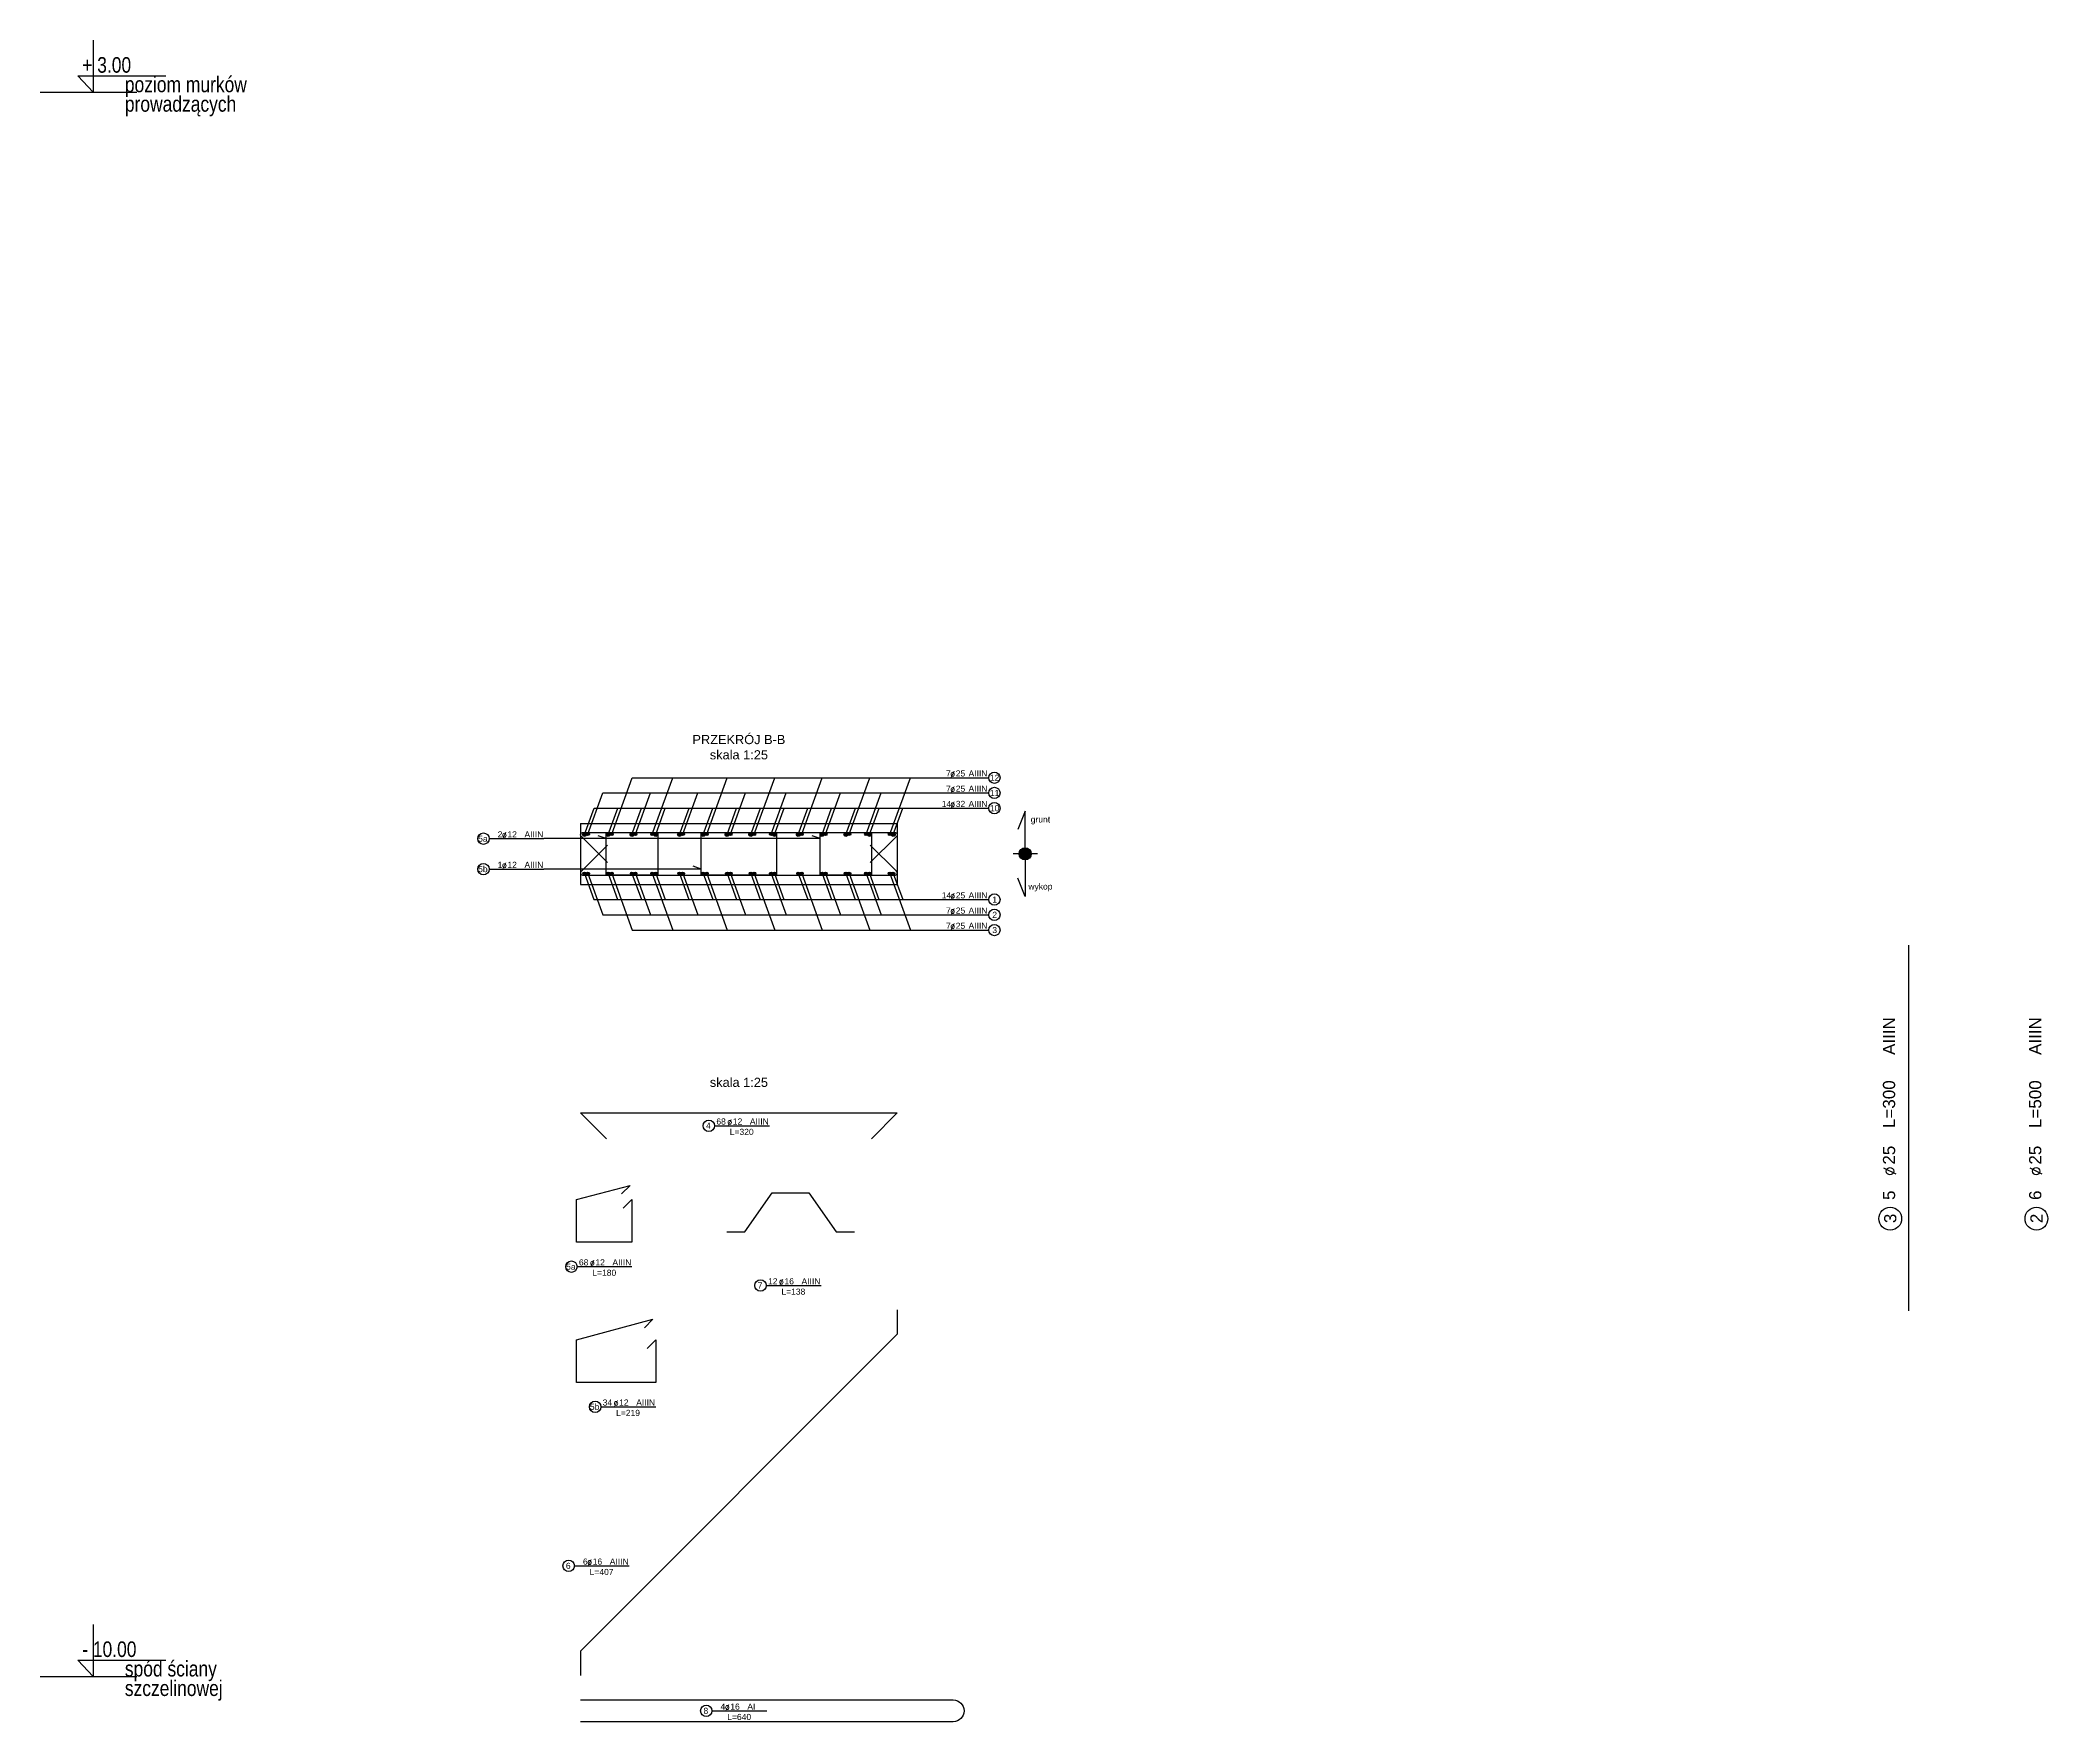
# Model space of a CAD drawing. Extents: x -5033 to 9347, y -17890 to -2362.
# Drawn here: x 536 to 2184, y -15797 to -14417 of the extents above; entities that cross this region are included whole.
import ezdxf
from ezdxf.enums import TextEntityAlignment as Align

# ---------------------------------------------------------------- set-up
doc = ezdxf.new("R2010")
doc.units = 0
doc.header["$MEASUREMENT"] = 0
for name, color, linetype in [('__SOL-KOTY_WYSOKOSCIOWE', 4, 'CONTINUOUS'), ('__SOL-OPISY', 4, 'CONTINUOUS'), ('__SOL-WIDOK', 4, 'CONTINUOUS'), ('__SOL-ZBROJENIE', 3, 'CONTINUOUS')]:
    doc.layers.add(name, color=color, linetype=linetype)
doc.styles.add('ARIAL', font='arial.ttf', dxfattribs={"height": 2.5})
doc.styles.add('SIMPLEX', font='SIMPLEX.SHX', dxfattribs={"width": 0.8})
doc.styles.get("Standard").update_dxf_attribs({"font": 'arial.ttf'})

# ---------------------------------------------------------------- blocks, each defined once
blk = doc.blocks.new('KOTA')
at = {"layer": '__SOL-KOTY_WYSOKOSCIOWE'}
for p, q in [((0, 33.4), (0, 0)), ((-34, 0), (28, 0)), ((0, 0), (-9.9, 10.4)), ((-9.9, 10.4), (46.5, 10.4))]:
    blk.add_line(p, q, dxfattribs=at)
at = {"layer": '__SOL-KOTY_WYSOKOSCIOWE', "style": 'ARIAL', "width": 0.8}
blk.add_attdef('RZEDNA', (500.5, 15.9), '', height=10.4, dxfattribs=at)
blk = doc.blocks.new('OPIS_PRAWY')
at = {"layer": '__SOL-OPISY'}
blk.add_line((0, 0), (90, 0), dxfattribs=at)
blk.add_circle((99.4, 0), 9.36, dxfattribs=at)
at = {"layer": '__SOL-OPISY', "style": 'SIMPLEX', "width": 0.9}
blk.add_text(' %%c ', height=10, dxfattribs=at).set_placement((20.9, 0.5))
at = {"layer": '__SOL-OPISY', "style": 'ARIAL', "width": 0.8}
blk.add_attdef('ILOSC', text='', height=10, dxfattribs=at).set_placement((27.1, 0.1), align=Align.RIGHT)
for tag, p in [('SREDNICA', (35.4, 0.1)), ('STAL', (58.4, 0.5))]:
    blk.add_attdef(tag, p, '', height=10, dxfattribs=at)
for tag, p in [('NUMER', (99.4, 0)), ('DLUGOSC', (52.8, -6.1))]:
    blk.add_attdef(tag, text='', height=10, dxfattribs=at).set_placement(p, align=Align.MIDDLE)
blk = doc.blocks.new('OPIS_LEWY')
at = {"layer": '__SOL-OPISY'}
blk.add_line((-90, 0), (0, 0), dxfattribs=at)
blk.add_circle((-99.4, 0), 9.36, dxfattribs=at)
at = {"layer": '__SOL-OPISY', "style": 'SIMPLEX', "width": 0.9}
blk.add_text(' %%c ', height=10, dxfattribs=at).set_placement((-75, 0.5))
at = {"layer": '__SOL-OPISY', "style": 'ARIAL', "width": 0.8}
for tag, p in [('NUMER', (-99.4, 0)), ('DLUGOSC', (-58.9, -6.6))]:
    blk.add_attdef(tag, text='', height=10, dxfattribs=at).set_placement(p, align=Align.MIDDLE)
blk.add_attdef('ILOSC', text='', height=10, dxfattribs=at).set_placement((-74, 0.1), align=Align.RIGHT)
for tag, p in [('SREDNICA', (-65.8, 0.1)), ('STAL', (-42.7, 0.3))]:
    blk.add_attdef(tag, p, '', height=10, dxfattribs=at)
blk = doc.blocks.new('OPIS_PRET_BEZ_LINII')
at = {"layer": '__SOL-OPISY'}
blk.add_circle((25.7, 0), 9.36, dxfattribs=at)
at = {"layer": '__SOL-OPISY', "style": 'SIMPLEX', "width": 0.9}
blk.add_text(' %%c ', height=10, dxfattribs=at).set_placement((64.7, -4.8), align=Align.CENTER)
at = {"layer": '__SOL-OPISY', "style": 'ARIAL', "width": 0.8}
blk.add_attdef('NUMER', text='', height=10, dxfattribs=at).set_placement((25.7, 0), align=Align.MIDDLE)
blk.add_attdef('ILOSC', text='', height=10, dxfattribs=at).set_placement((56.9, -5.1), align=Align.RIGHT)
for tag, p in [('SREDNICA', (71, -5.1)), ('DLUGOSC', (95.1, -5.2)), ('STAL', (144.7, -5.2))]:
    blk.add_attdef(tag, p, '', height=10, dxfattribs=at)

msp = doc.modelspace()

# ---------------------------------------------------------------- hatches: boundary and pattern name
at = {"layer": '__SOL-OPISY'}
msp.add_hatch(color=256, dxfattribs=at).paths.add_polyline_path([(1350, -15085, 1), (1340, -15085, 1)])
at = {"layer": '__SOL-ZBROJENIE'}
for points in [[(984.85, -15069.1, 1), (981.65, -15069.1, 1)], [(987.35, -15068.8, 1), (984.85, -15068.8, 1)], [(1004.35, -15069.1, 1), (1001.15, -15069.1, 1)], [(1006.85, -15068.8, 1), (1004.35, -15068.8, 1)], [(1023.85, -15069.1, 1), (1020.65, -15069.1, 1)], [(1026.35, -15068.8, 1), (1023.85, -15068.8, 1)], [(1040.15, -15068.8, 1), (1037.65, -15068.8, 1)], [(1043.35, -15069.1, 1), (1040.15, -15069.1, 1)], [(1062.85, -15069.1, 1), (1059.65, -15069.1, 1)], [(1065.35, -15068.8, 1), (1062.85, -15068.8, 1)], [(1082.35, -15069.1, 1), (1079.15, -15069.1, 1)], [(1084.85, -15068.8, 1), (1082.35, -15068.8, 1)], [(1101.85, -15069.1, 1), (1098.65, -15069.1, 1)], [(1104.35, -15068.8, 1), (1101.85, -15068.8, 1)], [(1121.35, -15069.1, 1), (1118.15, -15069.1, 1)], [(1123.85, -15068.8, 1), (1121.35, -15068.8, 1)], [(1137.65, -15068.8, 1), (1135.15, -15068.8, 1)], [(1140.85, -15069.1, 1), (1137.65, -15069.1, 1)], [(1160.35, -15069.1, 1), (1157.15, -15069.1, 1)], [(1162.85, -15068.8, 1), (1160.35, -15068.8, 1)], [(1179.85, -15069.1, 1), (1176.65, -15069.1, 1)], [(1182.35, -15068.8, 1), (1179.85, -15068.8, 1)], [(1199.35, -15069.1, 1), (1196.15, -15069.1, 1)], [(1201.85, -15068.8, 1), (1199.35, -15068.8, 1)], [(1215.65, -15068.8, 1), (1213.15, -15068.8, 1)], [(1218.85, -15069.1, 1), (1215.65, -15069.1, 1)], [(1235.15, -15068.8, 1), (1232.65, -15068.8, 1)], [(1238.35, -15069.1, 1), (1235.15, -15069.1, 1)], [(984.5, -15101.2, 1), (982, -15101.2, 1)], [(987.35, -15101.2, 1), (984.85, -15101.2, 1)], [(1004, -15101.2, 1), (1001.5, -15101.2, 1)], [(1006.85, -15101.2, 1), (1004.35, -15101.2, 1)], [(1023.5, -15101.2, 1), (1021, -15101.2, 1)], [(1026.35, -15101.2, 1), (1023.85, -15101.2, 1)], [(1040.15, -15101.2, 1), (1037.65, -15101.2, 1)], [(1043, -15101.2, 1), (1040.5, -15101.2, 1)], [(1062.5, -15101.2, 1), (1060, -15101.2, 1)], [(1065.35, -15101.2, 1), (1062.85, -15101.2, 1)], [(1082, -15101.2, 1), (1079.5, -15101.2, 1)], [(1084.85, -15101.2, 1), (1082.35, -15101.2, 1)], [(1101.5, -15101.2, 1), (1099, -15101.2, 1)], [(1104.35, -15101.2, 1), (1101.85, -15101.2, 1)], [(1121, -15101.2, 1), (1118.5, -15101.2, 1)], [(1123.85, -15101.2, 1), (1121.35, -15101.2, 1)], [(1137.65, -15101.2, 1), (1135.15, -15101.2, 1)], [(1140.5, -15101.2, 1), (1138, -15101.2, 1)], [(1160, -15101.2, 1), (1157.5, -15101.2, 1)], [(1162.85, -15101.2, 1), (1160.35, -15101.2, 1)], [(1179.5, -15101.2, 1), (1177, -15101.2, 1)], [(1182.35, -15101.2, 1), (1179.85, -15101.2, 1)], [(1199, -15101.2, 1), (1196.5, -15101.2, 1)], [(1201.85, -15101.2, 1), (1199.35, -15101.2, 1)], [(1215.65, -15101.2, 1), (1213.15, -15101.2, 1)], [(1218.5, -15101.2, 1), (1216, -15101.2, 1)], [(1235.15, -15101.2, 1), (1232.65, -15101.2, 1)], [(1238, -15101.2, 1), (1235.5, -15101.2, 1)]]:
    msp.add_hatch(color=256, dxfattribs=at).paths.add_polyline_path(points)

# ---------------------------------------------------------------- linework, layer by layer
at = {"layer": '__SOL-OPISY'}
for p, q in [((1005.6, -15068.8), (1022.43, -15022.5)), ((1022.43, -15022.5), (1270, -15022.5)), ((1038.9, -15068.8), (1055.73, -15022.5)), ((1083.6, -15068.8), (1100.43, -15022.5)), ((1122.6, -15068.8), (1139.43, -15022.5)), ((1161.6, -15068.8), (1178.43, -15022.5)), ((1200.6, -15068.8), (1217.43, -15022.5)), ((1233.9, -15068.8), (1250.73, -15022.5)), ((986.1, -15068.8), (998.38, -15035)), ((998.38, -15035), (1270, -15035)), ((1025.1, -15068.8), (1037.38, -15035)), ((1064.1, -15068.8), (1076.38, -15035)), ((1103.1, -15068.8), (1115.38, -15035)), ((1136.4, -15068.8), (1148.68, -15035)), ((1181.1, -15068.8), (1193.38, -15035)), ((1214.4, -15068.8), (1226.68, -15035)), ((983.25, -15069.1), (991.11, -15047.5)), ((991.11, -15047.5), (1270, -15047.5)), ((1002.75, -15069.1), (1010.61, -15047.5)), ((1022.25, -15069.1), (1030.11, -15047.5)), ((1041.75, -15069.1), (1049.61, -15047.5)), ((1061.25, -15069.1), (1069.11, -15047.5)), ((1080.75, -15069.1), (1088.61, -15047.5)), ((1100.25, -15069.1), (1108.11, -15047.5)), ((1119.75, -15069.1), (1127.61, -15047.5)), ((1139.25, -15069.1), (1147.11, -15047.5)), ((1158.75, -15069.1), (1166.61, -15047.5)), ((1178.25, -15069.1), (1186.11, -15047.5)), ((1197.75, -15069.1), (1205.61, -15047.5)), ((1217.25, -15069.1), (1225.11, -15047.5)), ((1236.75, -15069.1), (1244.61, -15047.5)), ((1345, -15050), (1339, -15065)), ((1345, -15085), (1345, -15050)), ((1176.65, -15072.5), (950, -15072.5)), ((1001.15, -15072.5), (994.57, -15070.1)), ((1176.65, -15072.5), (1170.07, -15070.1)), ((1355, -15085), (1335, -15085)), ((1345, -15085), (1345, -15120)), ((1079.15, -15097.5), (950, -15097.5)), ((983.25, -15101.2), (990.98, -15122.5)), ((986.1, -15101.2), (998.38, -15135)), ((1002.75, -15101.2), (1010.48, -15122.5)), ((1005.6, -15101.2), (1022.43, -15147.5)), ((1022.25, -15101.2), (1029.98, -15122.5)), ((1025.1, -15101.2), (1037.38, -15135)), ((1038.9, -15101.2), (1055.73, -15147.5)), ((1041.75, -15101.2), (1049.48, -15122.5)), ((1061.25, -15101.2), (1068.98, -15122.5)), ((1064.1, -15101.2), (1076.38, -15135)), ((1079.15, -15097.5), (1072.57, -15095.1)), ((1080.75, -15101.2), (1088.48, -15122.5)), ((1083.6, -15101.2), (1100.43, -15147.5)), ((1100.25, -15101.2), (1107.98, -15122.5)), ((1103.1, -15101.2), (1115.38, -15135)), ((1119.75, -15101.2), (1127.48, -15122.5)), ((1122.6, -15101.2), (1139.43, -15147.5)), ((1136.4, -15101.2), (1148.68, -15135)), ((1139.25, -15101.2), (1146.98, -15122.5)), ((1158.75, -15101.2), (1166.48, -15122.5)), ((1161.6, -15101.2), (1178.43, -15147.5)), ((1178.25, -15101.2), (1185.98, -15122.5)), ((1181.1, -15101.2), (1193.38, -15135)), ((1197.75, -15101.2), (1205.48, -15122.5)), ((1200.6, -15101.2), (1217.43, -15147.5)), ((1214.4, -15101.2), (1226.68, -15135)), ((1217.25, -15101.2), (1224.98, -15122.5)), ((1233.9, -15101.2), (1250.73, -15147.5)), ((1236.75, -15101.2), (1244.48, -15122.5)), ((1345, -15120), (1339, -15105)), ((990.98, -15122.5), (1270, -15122.5)), ((998.38, -15135), (1270, -15135)), ((1022.43, -15147.5), (1270, -15147.5))]:
    msp.add_line(p, q, dxfattribs=at)
msp.add_circle((1345, -15085), 5, dxfattribs=at)
at = {"layer": '__SOL-WIDOK'}
for p, q in [((980, -15060), (980, -15110)), ((980, -15060), (1240, -15060)), ((1240, -15060), (1240, -15110)), ((980, -15110), (1240, -15110))]:
    msp.add_line(p, q, dxfattribs=at)
at = {"layer": '__SOL-ZBROJENIE'}
msp.add_line((2070, -15160), (2070, -15460), dxfattribs=at)
for points in [[(1002.21, -15092.2), (981, -15071, -0.7), (981.5, -15067.5), (1238.5, -15067.5, -0.7), (1239, -15071), (1217.79, -15092.2)], [(1002.21, -15092.2), (981, -15071, -0.7), (981.5, -15067.5), (1238.5, -15067.5, -0.7), (1239, -15071), (1217.79, -15092.2)], [(1002.21, -15077.8), (981, -15099, 0.7), (981.5, -15102.5), (1238.5, -15102.5, 0.7), (1239, -15099), (1217.79, -15077.8)], [(1002.21, -15077.8), (981, -15099, 0.7), (981.5, -15102.5), (1238.5, -15102.5, 0.7), (1239, -15099), (1217.79, -15077.8)], [(980, -15779.2), (1285.86, -15779.2, -1), (1285.86, -15797.2), (980, -15797.2)]]:
    msp.add_lwpolyline(points, format="xyb", dxfattribs=at)
for points in [[(1001.65, -15067.5), (1042.85, -15067.5, -0.414214), (1043.35, -15068), (1043.35, -15102, -0.414214), (1042.85, -15102.5), (1001.65, -15102.5, -0.414214), (1001.15, -15102), (1001.15, -15068, -0.414214)], [(1079.65, -15067.5), (1140.35, -15067.5, -0.414214), (1140.85, -15068), (1140.85, -15102, -0.414214), (1140.35, -15102.5), (1079.65, -15102.5, -0.414214), (1079.15, -15102), (1079.15, -15068, -0.414214)], [(1177.15, -15067.5), (1218.35, -15067.5, -0.414214), (1218.85, -15068), (1218.85, -15102, -0.414214), (1218.35, -15102.5), (1177.15, -15102.5, -0.414214), (1176.65, -15102), (1176.65, -15068, -0.414214)]]:
    msp.add_lwpolyline(points, format="xyb", close=True, dxfattribs=at)
for points in [[(1001.21, -15318.7), (980, -15297.5), (1240, -15297.5), (1218.79, -15318.7)], [(1015.13, -15375.8), (1022.2, -15368.7), (1022.2, -15403.7), (976.8, -15403.7), (976.8, -15368.7), (1020.65, -15357), (1013.58, -15364)], [(1100, -15395.2), (1115, -15395.2), (1137.41, -15363.2), (1167.41, -15363.2), (1189.81, -15395.2), (1204.81, -15395.2)], [(1034.63, -15490.8), (1041.7, -15483.7), (1041.7, -15518.7), (976.8, -15518.7), (976.8, -15483.7), (1039.49, -15466.9), (1032.42, -15474)], [(1240, -15459.2), (1240, -15479.2), (980, -15739.2), (980, -15759.2)]]:
    msp.add_lwpolyline(points, dxfattribs=at)
for centre, radius in [((983.25, -15069.1), 1.6), ((986.1, -15068.8), 1.25), ((1002.75, -15069.1), 1.6), ((1005.6, -15068.8), 1.25), ((1022.25, -15069.1), 1.6), ((1025.1, -15068.8), 1.25), ((1038.9, -15068.8), 1.25), ((1041.75, -15069.1), 1.6), ((1061.25, -15069.1), 1.6), ((1064.1, -15068.8), 1.25), ((1080.75, -15069.1), 1.6), ((1083.6, -15068.8), 1.25), ((1100.25, -15069.1), 1.6), ((1103.1, -15068.8), 1.25), ((1119.75, -15069.1), 1.6), ((1122.6, -15068.8), 1.25), ((1136.4, -15068.8), 1.25), ((1139.25, -15069.1), 1.6), ((1158.75, -15069.1), 1.6), ((1161.6, -15068.8), 1.25), ((1178.25, -15069.1), 1.6), ((1181.1, -15068.8), 1.25), ((1197.75, -15069.1), 1.6), ((1200.6, -15068.8), 1.25), ((1214.4, -15068.8), 1.25), ((1217.25, -15069.1), 1.6), ((1233.9, -15068.8), 1.25), ((1236.75, -15069.1), 1.6), ((983.25, -15101.2), 1.25), ((986.1, -15101.2), 1.25), ((1002.75, -15101.2), 1.25), ((1005.6, -15101.2), 1.25), ((1022.25, -15101.2), 1.25), ((1025.1, -15101.2), 1.25), ((1038.9, -15101.2), 1.25), ((1041.75, -15101.2), 1.25), ((1061.25, -15101.2), 1.25), ((1064.1, -15101.2), 1.25), ((1080.75, -15101.2), 1.25), ((1083.6, -15101.2), 1.25), ((1100.25, -15101.2), 1.25), ((1103.1, -15101.2), 1.25), ((1119.75, -15101.2), 1.25), ((1122.6, -15101.2), 1.25), ((1136.4, -15101.2), 1.25), ((1139.25, -15101.2), 1.25), ((1158.75, -15101.2), 1.25), ((1161.6, -15101.2), 1.25), ((1178.25, -15101.2), 1.25), ((1181.1, -15101.2), 1.25), ((1197.75, -15101.2), 1.25), ((1200.6, -15101.2), 1.25), ((1214.4, -15101.2), 1.25), ((1217.25, -15101.2), 1.25), ((1233.9, -15101.2), 1.25), ((1236.75, -15101.2), 1.25)]:
    msp.add_circle(centre, radius, dxfattribs=at)

# ---------------------------------------------------------------- block references
at = {"layer": '__SOL-KOTY_WYSOKOSCIOWE'}
ref = msp.add_blockref('KOTA', (580, -14460), dxfattribs=dict(at, xscale=1.28, yscale=1.28, zscale=1.28))
ref.add_attrib('RZEDNA', '+ 3.00', (571, -14444), dxfattribs={"height": 12.8, "style": 'ARIAL', "width": 0.8})
ref.add_attrib('OPIS1', 'poziom murków', (606, -14460), dxfattribs={"height": 12.8, "style": 'ARIAL', "width": 0.8})
ref.add_attrib('OPIS2', 'prowadzących', (606, -14476), dxfattribs={"height": 12.8, "style": 'ARIAL', "width": 0.8})
ref = msp.add_blockref('KOTA', (580, -15760), dxfattribs=dict(at, xscale=1.28, yscale=1.28, zscale=1.28))
ref.add_attrib('RZEDNA', '- 10.00', (571, -15744), dxfattribs={"height": 12.8, "style": 'ARIAL', "width": 0.8})
ref.add_attrib('OPIS1', 'spód ściany', (606, -15760), dxfattribs={"height": 12.8, "style": 'ARIAL', "width": 0.8})
ref.add_attrib('OPIS2', 'szczelinowej', (606, -15776), dxfattribs={"height": 12.8, "style": 'ARIAL', "width": 0.8})
at = {"layer": '__SOL-OPISY'}
ref = msp.add_blockref('OPIS_PRAWY', (1270, -15022.5), dxfattribs=dict(at, xscale=0.5, yscale=0.5, zscale=0.5))
ref.add_attrib('ILOSC', '7', (1280, -15021.5), dxfattribs={"height": 5, "style": 'ARIAL'})
ref.add_attrib('SREDNICA', '25', (1288, -15021.5), dxfattribs={"height": 5, "style": 'ARIAL'})
ref.add_attrib('STAL', 'AIIIN', (1298.5, -15021.5), dxfattribs={"height": 5, "style": 'ARIAL'})
ref.add_attrib('NUMER', '12', (1316, -15025), dxfattribs={"height": 5, "style": 'ARIAL'})
ref = msp.add_blockref('OPIS_PRAWY', (1270, -15035), dxfattribs=dict(at, xscale=0.5, yscale=0.5, zscale=0.5))
ref.add_attrib('ILOSC', '7', (1280, -15034), dxfattribs={"height": 5, "style": 'ARIAL'})
ref.add_attrib('SREDNICA', '25', (1288, -15034), dxfattribs={"height": 5, "style": 'ARIAL'})
ref.add_attrib('STAL', 'AIIIN', (1298.5, -15034), dxfattribs={"height": 5, "style": 'ARIAL'})
ref.add_attrib('NUMER', '11', (1316, -15037.5), dxfattribs={"height": 5, "style": 'ARIAL'})
ref = msp.add_blockref('OPIS_PRAWY', (1270, -15047.5), dxfattribs=dict(at, xscale=0.5, yscale=0.5, zscale=0.5))
ref.add_attrib('ILOSC', '14', (1276.5, -15046.5), dxfattribs={"height": 5, "style": 'ARIAL'})
ref.add_attrib('SREDNICA', '32', (1288, -15046.5), dxfattribs={"height": 5, "style": 'ARIAL'})
ref.add_attrib('STAL', 'AIIIN', (1298.5, -15046.5), dxfattribs={"height": 5, "style": 'ARIAL'})
ref.add_attrib('NUMER', '10', (1316, -15050), dxfattribs={"height": 5, "style": 'ARIAL'})
ref = msp.add_blockref('OPIS_LEWY', (950, -15072.5), dxfattribs=dict(at, xscale=0.5, yscale=0.5, zscale=0.5))
ref.add_attrib('ILOSC', '2', (912, -15071.5), dxfattribs={"height": 5, "style": 'ARIAL'})
ref.add_attrib('SREDNICA', '12', (920, -15071.5), dxfattribs={"height": 5, "style": 'ARIAL'})
ref.add_attrib('STAL', 'AIIIN', (934, -15071.5), dxfattribs={"height": 5, "style": 'ARIAL'})
ref.add_attrib('NUMER', '5a', (896, -15075), dxfattribs={"height": 5, "style": 'ARIAL'})
ref = msp.add_blockref('OPIS_LEWY', (950, -15097.5), dxfattribs=dict(at, xscale=0.5, yscale=0.5, zscale=0.5))
ref.add_attrib('ILOSC', '1', (912, -15096.5), dxfattribs={"height": 5, "style": 'ARIAL'})
ref.add_attrib('SREDNICA', '12', (920, -15096.5), dxfattribs={"height": 5, "style": 'ARIAL'})
ref.add_attrib('STAL', 'AIIIN', (934, -15096.5), dxfattribs={"height": 5, "style": 'ARIAL'})
ref.add_attrib('NUMER', '5b', (896, -15100), dxfattribs={"height": 5, "style": 'ARIAL'})
ref = msp.add_blockref('OPIS_PRAWY', (1270, -15122.5), dxfattribs=dict(at, xscale=0.5, yscale=0.5, zscale=0.5))
ref.add_attrib('ILOSC', '14', (1276.5, -15121.5), dxfattribs={"height": 5, "style": 'ARIAL'})
ref.add_attrib('SREDNICA', '25', (1288, -15121.5), dxfattribs={"height": 5, "style": 'ARIAL'})
ref.add_attrib('STAL', 'AIIIN', (1298.5, -15121.5), dxfattribs={"height": 5, "style": 'ARIAL'})
ref.add_attrib('NUMER', '1', (1318, -15125), dxfattribs={"height": 5, "style": 'ARIAL'})
ref = msp.add_blockref('OPIS_PRAWY', (1270, -15135), dxfattribs=dict(at, xscale=0.5, yscale=0.5, zscale=0.5))
ref.add_attrib('ILOSC', '7', (1280, -15134), dxfattribs={"height": 5, "style": 'ARIAL'})
ref.add_attrib('SREDNICA', '25', (1288, -15134), dxfattribs={"height": 5, "style": 'ARIAL'})
ref.add_attrib('STAL', 'AIIIN', (1298.5, -15134), dxfattribs={"height": 5, "style": 'ARIAL'})
ref.add_attrib('NUMER', '2', (1318, -15137.5), dxfattribs={"height": 5, "style": 'ARIAL'})
ref = msp.add_blockref('OPIS_PRAWY', (1270, -15147.5), dxfattribs=dict(at, xscale=0.5, yscale=0.5, zscale=0.5))
ref.add_attrib('ILOSC', '7', (1280, -15146.5), dxfattribs={"height": 5, "style": 'ARIAL'})
ref.add_attrib('SREDNICA', '25', (1288, -15146.5), dxfattribs={"height": 5, "style": 'ARIAL'})
ref.add_attrib('STAL', 'AIIIN', (1298.5, -15146.5), dxfattribs={"height": 5, "style": 'ARIAL'})
ref.add_attrib('NUMER', '3', (1318, -15150), dxfattribs={"height": 5, "style": 'ARIAL'})
ref = msp.add_blockref('OPIS_PRET_BEZ_LINII', (2055, -15410), dxfattribs=dict(at, rotation=90))
ref.add_attrib('NUMER', '3', (2060, -15388), dxfattribs={"height": 10, "rotation": 90, "style": 'ARIAL'})
ref.add_attrib('ILOSC', '5', (2059, -15369), dxfattribs={"height": 10, "rotation": 90, "style": 'ARIAL'})
ref.add_attrib('SREDNICA', '25', (2059, -15340), dxfattribs={"height": 10, "rotation": 90, "style": 'ARIAL'})
ref.add_attrib('DLUGOSC', 'L=300', (2059, -15310), dxfattribs={"height": 10, "rotation": 90, "style": 'ARIAL'})
ref.add_attrib('STAL', 'AIIIN', (2059, -15250), dxfattribs={"height": 10, "rotation": 90, "style": 'ARIAL'})
ref = msp.add_blockref('OPIS_PRET_BEZ_LINII', (2175, -15410), dxfattribs=dict(at, rotation=90))
ref.add_attrib('NUMER', '2', (2180, -15388), dxfattribs={"height": 10, "rotation": 90, "style": 'ARIAL'})
ref.add_attrib('ILOSC', '6', (2179, -15369), dxfattribs={"height": 10, "rotation": 90, "style": 'ARIAL'})
ref.add_attrib('SREDNICA', '25', (2179, -15340), dxfattribs={"height": 10, "rotation": 90, "style": 'ARIAL'})
ref.add_attrib('DLUGOSC', 'L=500', (2179, -15310), dxfattribs={"height": 10, "rotation": 90, "style": 'ARIAL'})
ref.add_attrib('STAL', 'AIIIN', (2179, -15250), dxfattribs={"height": 10, "rotation": 90, "style": 'ARIAL'})
ref = msp.add_blockref('OPIS_LEWY', (1135, -15308.1), dxfattribs=dict(at, xscale=0.5, yscale=0.5, zscale=0.5))
ref.add_attrib('ILOSC', '68', (1091.5, -15307.1), dxfattribs={"height": 5, "style": 'ARIAL'})
ref.add_attrib('SREDNICA', '12', (1105, -15307.1), dxfattribs={"height": 5, "style": 'ARIAL'})
ref.add_attrib('DLUGOSC', 'L=320', (1102.5, -15315.6), dxfattribs={"height": 5, "style": 'ARIAL'})
ref.add_attrib('STAL', 'AIIIN', (1119, -15307.1), dxfattribs={"height": 5, "style": 'ARIAL'})
ref.add_attrib('NUMER', '4', (1083, -15310.6), dxfattribs={"height": 5, "style": 'ARIAL'})
ref = msp.add_blockref('OPIS_LEWY', (1022.2, -15423.7), dxfattribs=dict(at, xscale=0.5, yscale=0.5, zscale=0.5))
ref.add_attrib('ILOSC', '68', (978.7, -15422.7), dxfattribs={"height": 5, "style": 'ARIAL'})
ref.add_attrib('SREDNICA', '12', (992.2, -15422.7), dxfattribs={"height": 5, "style": 'ARIAL'})
ref.add_attrib('DLUGOSC', 'L=180', (989.7, -15431.2), dxfattribs={"height": 5, "style": 'ARIAL'})
ref.add_attrib('STAL', 'AIIIN', (1006.2, -15422.7), dxfattribs={"height": 5, "style": 'ARIAL'})
ref.add_attrib('NUMER', '5a', (968.2, -15426.2), dxfattribs={"height": 5, "style": 'ARIAL'})
ref = msp.add_blockref('OPIS_LEWY', (1177.41, -15439.2), dxfattribs=dict(at, xscale=0.5, yscale=0.5, zscale=0.5))
ref.add_attrib('ILOSC', '12', (1133.91, -15438.2), dxfattribs={"height": 5, "style": 'ARIAL'})
ref.add_attrib('SREDNICA', '16', (1147.41, -15438.2), dxfattribs={"height": 5, "style": 'ARIAL'})
ref.add_attrib('DLUGOSC', 'L=138', (1144.91, -15446.7), dxfattribs={"height": 5, "style": 'ARIAL'})
ref.add_attrib('STAL', 'AIIIN', (1161.41, -15438.2), dxfattribs={"height": 5, "style": 'ARIAL'})
ref.add_attrib('NUMER', '7', (1125.41, -15441.7), dxfattribs={"height": 5, "style": 'ARIAL'})
ref = msp.add_blockref('OPIS_LEWY', (1041.7, -15538.7), dxfattribs=dict(at, xscale=0.5, yscale=0.5, zscale=0.5))
ref.add_attrib('ILOSC', '34', (998.2, -15537.7), dxfattribs={"height": 5, "style": 'ARIAL'})
ref.add_attrib('SREDNICA', '12', (1011.7, -15537.7), dxfattribs={"height": 5, "style": 'ARIAL'})
ref.add_attrib('DLUGOSC', 'L=219', (1009.2, -15546.2), dxfattribs={"height": 5, "style": 'ARIAL'})
ref.add_attrib('STAL', 'AIIIN', (1025.7, -15537.7), dxfattribs={"height": 5, "style": 'ARIAL'})
ref.add_attrib('NUMER', '5b', (987.7, -15541.2), dxfattribs={"height": 5, "style": 'ARIAL'})
ref = msp.add_blockref('OPIS_LEWY', (1020, -15669.2), dxfattribs=dict(at, xscale=0.5, yscale=0.5, zscale=0.5))
ref.add_attrib('ILOSC', '6', (982, -15668.2), dxfattribs={"height": 5, "style": 'ARIAL'})
ref.add_attrib('SREDNICA', '16', (990, -15668.2), dxfattribs={"height": 5, "style": 'ARIAL'})
ref.add_attrib('DLUGOSC', 'L=407', (987.5, -15676.7), dxfattribs={"height": 5, "style": 'ARIAL'})
ref.add_attrib('STAL', 'AIIIN', (1004, -15668.2), dxfattribs={"height": 5, "style": 'ARIAL'})
ref.add_attrib('NUMER', '6', (968, -15671.7), dxfattribs={"height": 5, "style": 'ARIAL'})
ref = msp.add_blockref('OPIS_LEWY', (1132.93, -15788.2), dxfattribs=dict(at, xscale=0.5, yscale=0.5, zscale=0.5))
ref.add_attrib('ILOSC', '4', (1094.93, -15787.2), dxfattribs={"height": 5, "style": 'ARIAL'})
ref.add_attrib('SREDNICA', '16', (1102.93, -15787.2), dxfattribs={"height": 5, "style": 'ARIAL'})
ref.add_attrib('DLUGOSC', 'L=640', (1100.43, -15795.7), dxfattribs={"height": 5, "style": 'ARIAL'})
ref.add_attrib('STAL', 'AI', (1116.93, -15787.2), dxfattribs={"height": 5, "style": 'ARIAL'})
ref.add_attrib('NUMER', '8', (1080.93, -15790.7), dxfattribs={"height": 5, "style": 'ARIAL'})

# ---------------------------------------------------------------- texts
at = {"layer": '__SOL-OPISY', "width": 2500, "attachment_point": 5}
for s, insert, char_height in [('PRZEKRÓJ B-B\\Pskala 1:25\\P', (1110, -14997.5), 7.5), ('grunt\\P', (1357.5, -15057.5), 5), ('wykop\\P', (1357.5, -15112.5), 5), ('skala 1:25\\P', (1110, -15272.5), 7.5)]:
    msp.add_mtext(s, dxfattribs=dict(at, insert=insert, char_height=char_height))

doc.saveas('drawing.dxf')
